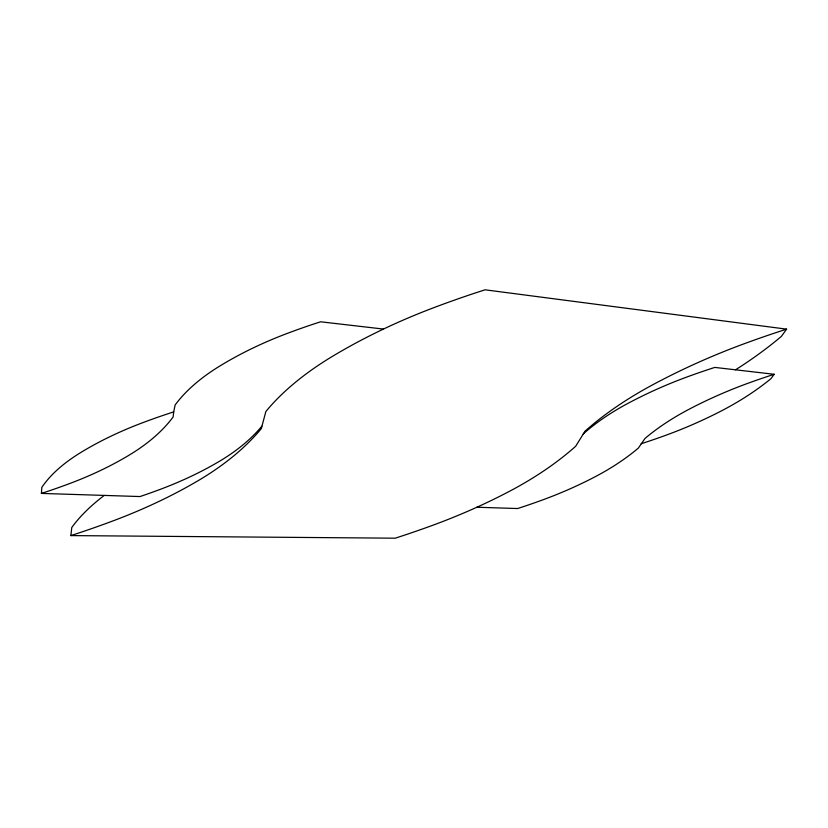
<?xml version="1.0" encoding="UTF-8"?>
<svg xmlns="http://www.w3.org/2000/svg" width="828" height="828" viewBox="0 0 828 828"><rect width="100%" height="100%" fill="white"/><g stroke="black" fill="none" stroke-linecap="round" stroke-linejoin="round"><path stroke-width="1.24" d="M261.834 426.223A187.863 104.721 -7.6 0 1 218.323 461.952A300.419 173.87 -4.8 0 1 160.135 489.4A535.519 336.137 1.3 0 1 140.025 496.552L41.4 493.416L41.814 487.423A151.255 74.655 -10.9 0 1 79.643 453.216A225.081 107.547 -12.3 0 1 141.34 423.222A318.666 144.031 -13.2 0 1 173.714 411.889L175.112 405.006A155.488 82.8 -14.3 0 1 218.468 366.866A231.912 118.383 -15.5 0 1 284.977 334.284A328.457 157.496 -16.1 0 1 320.653 321.792L383.478 329.068M735.523 369.805A263.118 143.461 -24.3 0 0 781.321 336.458L786.6 329.151A401.632 147.591 -22.3 0 0 743.109 344.148A286.798 113.094 -22.9 0 0 653.085 384.585A192.862 80.844 -22.9 0 0 585.013 431.212L575.688 446.251A241.61 126.881 -16.7 0 1 509.572 491.252A392.431 225.713 -14.9 0 1 431.316 525.801A739.642 523.41 -10.8 0 1 395.225 538.19L70.877 535.592L71.757 527.529A206.783 95.603 -13.1 0 1 104.256 495.413M173.714 411.889L173.104 417.012A201.68 112.587 -4.3 0 1 130.141 454.531A326.232 187.004 -0.9 0 1 70.504 483.231A597.661 362.716 6.2 0 1 41.4 493.416M641.183 443.746A417.281 239.002 -25.9 0 0 666.064 435.186A246.558 127.564 -24.1 0 0 721.54 410.823A158.458 77.366 -23.8 0 0 770.92 378.706L774.211 374.287A275.217 103.821 -22.5 0 0 746.752 383.716A192.562 76.445 -22.9 0 0 689.548 409.001A127.564 52.847 -23 0 0 645.002 438.457L638.336 448.103A149.516 72.315 -19.9 0 1 593.697 477.508A232.119 118.57 -19.5 0 1 541.44 500.36A388.881 220.341 -19.8 0 1 517.593 508.537L476.845 507.243M774.211 374.287L714.812 367.415A281.592 110.735 -21.9 0 0 686.464 377.175A197.178 81.806 -22.3 0 0 627.893 403.402A130.762 56.687 -22.3 0 0 583.202 433.975M786.6 329.151L485.073 289.81A446.509 193.773 -19 0 0 432.413 308.202A320.633 151.089 -18.9 0 0 332.721 356.185A217.464 109.182 -18 0 0 265.85 411.557L261.306 428.625A302.882 170.361 -4.4 0 1 197.064 481.306A522.758 306.909 1.4 0 1 111.935 521.298A1218.05 743.482 17.7 0 1 70.877 535.592"/></g></svg>
